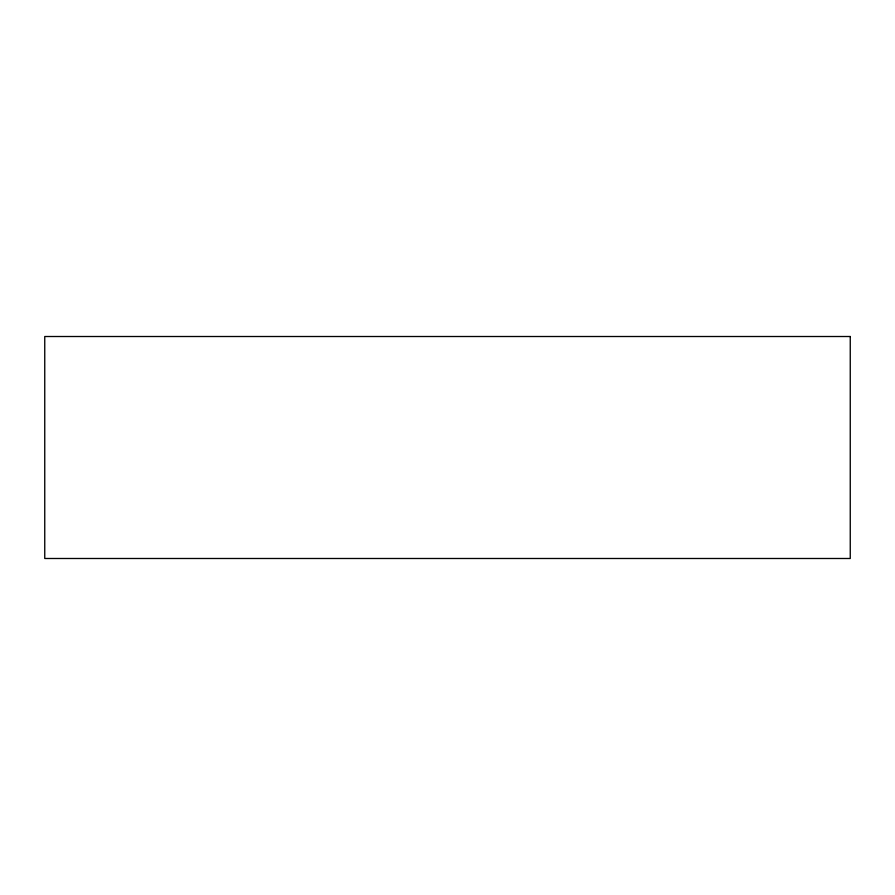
<?xml version="1.0" encoding="UTF-8"?>
<svg xmlns="http://www.w3.org/2000/svg" width="895" height="895" viewBox="0 0 895 895"><rect width="100%" height="100%" fill="white"/><g stroke="black" fill="none" stroke-linecap="round" stroke-linejoin="round"><path stroke-width="1.34" d="M850.25 336.509L44.75 336.509L44.75 558.491L850.25 558.491L850.25 336.509"/></g></svg>
